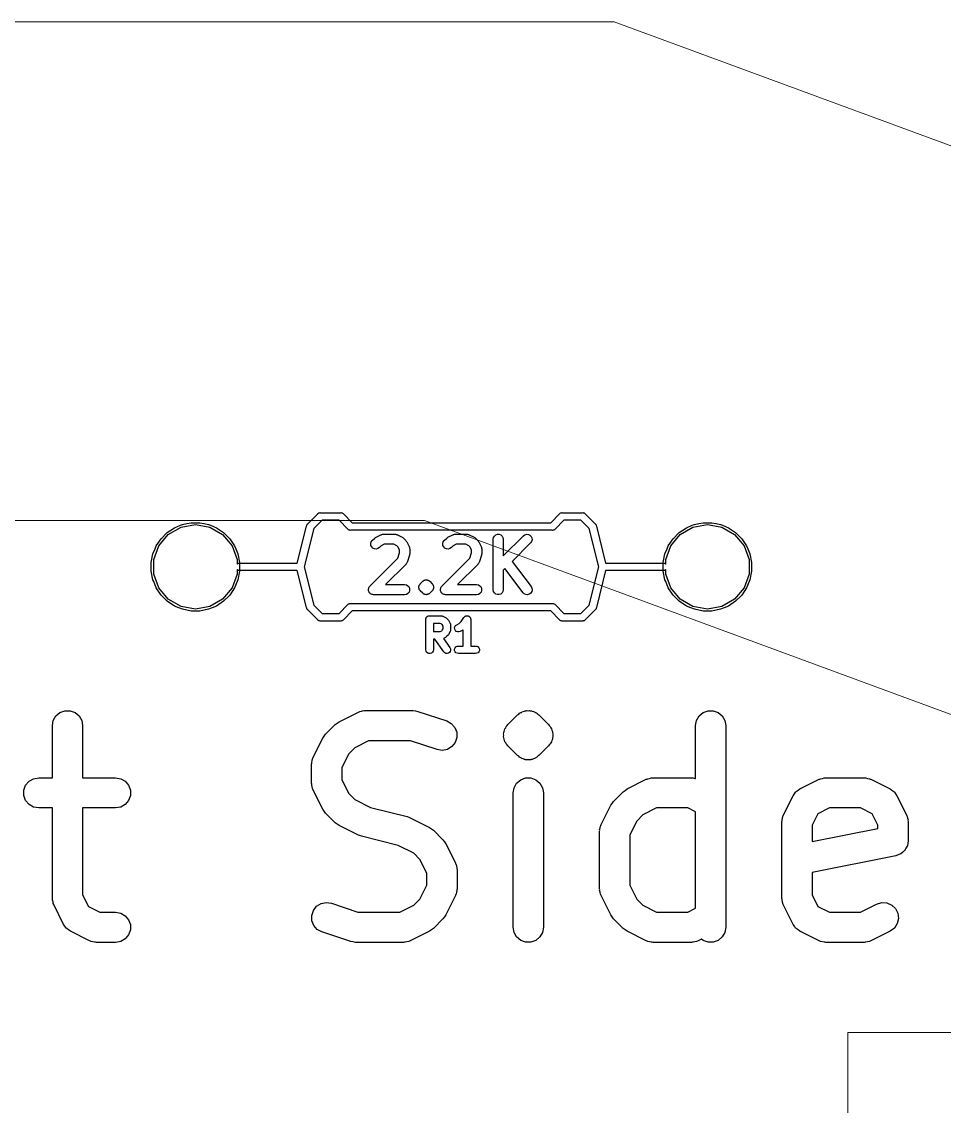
# Model space of a CAD drawing. Header units: millimetres. Extents: x 13 to 222, y -3 to 195.
# Drawn here: x 117.89 to 136.2, y 167.25 to 188.77 of the extents above; entities that cross this region are included whole.
import ezdxf

# ---------------------------------------------------------------- set-up
doc = ezdxf.new("R2010")
doc.units = ezdxf.units.MM
doc.header["$MEASUREMENT"] = 0
doc.layers.add('Ergodox plate', color=7, linetype='Continuous', lineweight=0, true_color=0xf6921e)
doc.layers.add('Orig switch cut', color=7, linetype='Continuous', lineweight=0, true_color=0xde3535)
doc.layers.add('Mask', color=134, linetype='Continuous')
doc.layers.add('Silk', color=142, linetype='Continuous')

msp = doc.modelspace()

# ---------------------------------------------------------------- linework, layer by layer
at = {"layer": 'Ergodox plate'}
msp.add_lwpolyline([(22.011, 178.874), (125.882, 178.874), (139.761, 173.761), (140.548, 173.761), (140.548, 172.26), (137.277, 172.26), (137.277, 168.717), (134.28, 168.717), (134.281, 160.758), (137.277, 160.76), (137.277, 158.76), (150.048, 158.76), (150.048, 161.803), (153.043, 161.801), (153.044, 169.76), (150.048, 169.76), (150.048, 172.26), (146.548, 172.26), (146.548, 173.761), (147.105, 173.761), (160.984, 178.874), (169.097, 178.874, -0.414214), (176.097, 171.874), (176.097, 92.985, 0.291482)], format="xyb", dxfattribs=at)
at = {"layer": 'Mask', "linetype": 'Continuous'}
for p, q in [((120.655, 178.516), (120.777, 178.638)), ((120.777, 178.638), (120.921, 178.734)), ((120.921, 178.734), (121.036, 178.781)), ((121.036, 178.781), (121.08, 178.8)), ((121.08, 178.8), (121.165, 178.816)), ((121.165, 178.816), (121.25, 178.833)), ((121.25, 178.833), (121.422, 178.833)), ((121.422, 178.833), (121.507, 178.816)), ((121.507, 178.816), (121.592, 178.8)), ((121.592, 178.8), (121.636, 178.781)), ((121.636, 178.781), (121.751, 178.734)), ((121.751, 178.734), (121.895, 178.638)), ((121.895, 178.638), (122.017, 178.516)), ((130.815, 178.516), (130.937, 178.638)), ((130.937, 178.638), (131.081, 178.734)), ((131.081, 178.734), (131.196, 178.781)), ((131.196, 178.781), (131.24, 178.8)), ((131.24, 178.8), (131.325, 178.816)), ((131.325, 178.816), (131.41, 178.833)), ((131.41, 178.833), (131.582, 178.833)), ((131.582, 178.833), (131.667, 178.816)), ((131.667, 178.816), (131.752, 178.8)), ((131.752, 178.8), (131.796, 178.781)), ((131.796, 178.781), (131.911, 178.734)), ((131.911, 178.734), (132.055, 178.638)), ((132.055, 178.638), (132.177, 178.516)), ((120.559, 178.372), (120.655, 178.516)), ((122.017, 178.516), (122.113, 178.372)), ((130.719, 178.372), (130.815, 178.516)), ((132.177, 178.516), (132.273, 178.372)), ((120.459, 178.043), (120.493, 178.212)), ((120.493, 178.212), (120.536, 178.317)), ((120.536, 178.317), (120.559, 178.372)), ((122.113, 178.372), (122.136, 178.317)), ((122.136, 178.317), (122.179, 178.212)), ((122.179, 178.212), (122.212, 178.043)), ((130.619, 178.043), (130.653, 178.212)), ((130.653, 178.212), (130.696, 178.317)), ((130.696, 178.317), (130.719, 178.372)), ((132.273, 178.372), (132.296, 178.317)), ((132.296, 178.317), (132.339, 178.212)), ((132.339, 178.212), (132.372, 178.043)), ((120.459, 177.87), (120.459, 178.043)), ((122.212, 178.043), (122.212, 177.87)), ((130.619, 177.87), (130.619, 178.043)), ((132.372, 178.043), (132.372, 177.87)), ((120.493, 177.701), (120.459, 177.87)), ((122.212, 177.87), (122.179, 177.701)), ((130.653, 177.701), (130.619, 177.87)), ((132.372, 177.87), (132.339, 177.701)), ((120.508, 177.665), (120.493, 177.701)), ((120.559, 177.542), (120.508, 177.665)), ((122.164, 177.665), (122.113, 177.542)), ((122.179, 177.701), (122.164, 177.665)), ((130.668, 177.665), (130.653, 177.701)), ((130.719, 177.542), (130.668, 177.665)), ((132.324, 177.665), (132.273, 177.542)), ((132.339, 177.701), (132.324, 177.665)), ((120.655, 177.398), (120.559, 177.542)), ((120.777, 177.276), (120.655, 177.398)), ((122.017, 177.398), (121.895, 177.276)), ((122.113, 177.542), (122.017, 177.398)), ((130.815, 177.398), (130.719, 177.542)), ((130.937, 177.276), (130.815, 177.398)), ((132.177, 177.398), (132.055, 177.276)), ((132.273, 177.542), (132.177, 177.398)), ((120.921, 177.18), (120.777, 177.276)), ((121.007, 177.144), (120.921, 177.18)), ((121.08, 177.114), (121.007, 177.144)), ((121.665, 177.144), (121.592, 177.114)), ((121.751, 177.18), (121.665, 177.144)), ((121.895, 177.276), (121.751, 177.18)), ((131.081, 177.18), (130.937, 177.276)), ((131.167, 177.144), (131.081, 177.18)), ((131.24, 177.114), (131.167, 177.144)), ((131.825, 177.144), (131.752, 177.114)), ((131.911, 177.18), (131.825, 177.144)), ((132.055, 177.276), (131.911, 177.18)), ((121.165, 177.097), (121.08, 177.114)), ((121.25, 177.08), (121.165, 177.097)), ((121.422, 177.08), (121.25, 177.08)), ((121.507, 177.097), (121.422, 177.08)), ((121.592, 177.114), (121.507, 177.097)), ((131.325, 177.097), (131.24, 177.114)), ((131.41, 177.08), (131.325, 177.097)), ((131.582, 177.08), (131.41, 177.08)), ((131.667, 177.097), (131.582, 177.08)), ((131.752, 177.114), (131.667, 177.097))]:
    msp.add_line(p, q, dxfattribs=at)
at = {"layer": 'Orig switch cut', "lineweight": 0}
for q in [(15.011, 188.774), (143.528, 183.661)]:
    msp.add_line((129.648, 188.774), q, dxfattribs=at)
at = {"layer": 'Silk', "linetype": 'Continuous'}
for p, q in [((123.572, 178.819), (123.761, 179.008)), ((123.847, 178.882), (123.684, 178.718)), ((123.761, 179.008), (123.767, 179.015)), ((123.767, 179.015), (123.776, 179.02)), ((123.776, 179.02), (123.784, 179.026)), ((123.784, 179.026), (123.787, 179.027)), ((123.787, 179.027), (123.79, 179.028)), ((123.79, 179.028), (123.8, 179.03)), ((123.8, 179.03), (123.809, 179.033)), ((123.809, 179.033), (123.819, 179.032)), ((123.819, 179.032), (124.213, 179.032)), ((124.185, 178.882), (123.847, 178.882)), ((124.361, 178.706), (124.185, 178.882)), ((124.213, 179.032), (124.223, 179.033)), ((124.223, 179.033), (124.232, 179.03)), ((124.232, 179.03), (124.242, 179.028)), ((124.242, 179.028), (124.245, 179.027)), ((124.245, 179.027), (124.248, 179.026)), ((124.248, 179.026), (124.256, 179.02)), ((124.256, 179.02), (124.265, 179.015)), ((124.265, 179.015), (124.271, 179.008)), ((124.271, 179.008), (124.447, 178.832)), ((128.385, 178.832), (128.561, 179.008)), ((128.647, 178.882), (128.471, 178.706)), ((128.561, 179.008), (128.567, 179.015)), ((128.567, 179.015), (128.576, 179.02)), ((128.576, 179.02), (128.584, 179.026)), ((128.584, 179.026), (128.587, 179.027)), ((128.587, 179.027), (128.59, 179.028)), ((128.59, 179.028), (128.6, 179.03)), ((128.6, 179.03), (128.609, 179.033)), ((128.609, 179.033), (128.619, 179.032)), ((128.619, 179.032), (129.013, 179.032)), ((128.985, 178.882), (128.647, 178.882)), ((129.148, 178.718), (128.985, 178.882)), ((129.013, 179.032), (129.023, 179.033)), ((129.023, 179.033), (129.032, 179.03)), ((129.032, 179.03), (129.042, 179.028)), ((129.042, 179.028), (129.045, 179.027)), ((129.045, 179.027), (129.048, 179.026)), ((129.048, 179.026), (129.056, 179.02)), ((129.056, 179.02), (129.065, 179.015)), ((129.065, 179.015), (129.071, 179.008)), ((129.071, 179.008), (129.26, 178.819)), ((120.797, 178.599), (121.049, 178.744)), ((121.049, 178.744), (121.336, 178.795)), ((121.336, 178.795), (121.623, 178.744)), ((121.623, 178.744), (121.875, 178.599)), ((123.357, 178.032), (123.54, 178.763)), ((123.684, 178.718), (123.493, 177.957)), ((123.54, 178.763), (123.543, 178.775)), ((123.54, 178.763), (123.54, 178.763)), ((123.543, 178.775), (123.545, 178.781)), ((123.545, 178.782), (123.547, 178.789)), ((123.545, 178.781), (123.545, 178.782)), ((123.547, 178.789), (123.55, 178.794)), ((123.55, 178.794), (123.553, 178.799)), ((123.553, 178.799), (123.558, 178.805)), ((123.558, 178.805), (123.562, 178.809)), ((123.558, 178.805), (123.558, 178.805)), ((123.562, 178.809), (123.571, 178.818)), ((123.571, 178.818), (123.572, 178.819)), ((124.367, 178.698), (124.361, 178.706)), ((124.376, 178.693), (124.367, 178.698)), ((124.384, 178.688), (124.376, 178.693)), ((124.387, 178.687), (124.384, 178.688)), ((124.39, 178.685), (124.387, 178.687)), ((124.4, 178.683), (124.39, 178.685)), ((124.409, 178.681), (124.4, 178.683)), ((124.419, 178.682), (124.409, 178.681)), ((128.413, 178.682), (124.419, 178.682)), ((124.447, 178.832), (128.385, 178.832)), ((128.423, 178.681), (128.413, 178.682)), ((128.432, 178.683), (128.423, 178.681)), ((128.442, 178.685), (128.432, 178.683)), ((128.445, 178.687), (128.442, 178.685)), ((128.448, 178.688), (128.445, 178.687)), ((128.456, 178.693), (128.448, 178.688)), ((128.465, 178.698), (128.456, 178.693)), ((128.471, 178.706), (128.465, 178.698)), ((129.339, 177.957), (129.148, 178.718)), ((129.26, 178.819), (129.261, 178.818)), ((129.261, 178.818), (129.269, 178.809)), ((129.269, 178.809), (129.274, 178.805)), ((129.274, 178.805), (129.274, 178.805)), ((129.274, 178.805), (129.279, 178.799)), ((129.279, 178.799), (129.281, 178.794)), ((129.281, 178.794), (129.285, 178.789)), ((129.285, 178.789), (129.287, 178.782)), ((129.287, 178.782), (129.287, 178.781)), ((129.287, 178.781), (129.289, 178.776)), ((129.289, 178.776), (129.292, 178.763)), ((129.292, 178.763), (129.292, 178.763)), ((129.292, 178.763), (129.474, 178.032)), ((130.957, 178.599), (131.209, 178.744)), ((131.209, 178.744), (131.496, 178.795)), ((131.496, 178.795), (131.783, 178.744)), ((131.783, 178.744), (132.035, 178.599)), ((120.61, 178.376), (120.797, 178.599)), ((121.875, 178.599), (122.062, 178.376)), ((124.816, 178.418), (124.825, 178.451)), ((124.819, 178.383), (124.816, 178.418)), ((124.825, 178.451), (124.845, 178.48)), ((124.845, 178.48), (124.893, 178.528)), ((124.893, 178.528), (124.906, 178.537)), ((124.906, 178.537), (124.919, 178.546)), ((124.919, 178.546), (125.014, 178.594)), ((125.014, 178.594), (125.02, 178.595)), ((125.02, 178.595), (125.025, 178.598)), ((125.025, 178.598), (125.036, 178.6)), ((125.036, 178.6), (125.047, 178.604)), ((125.047, 178.604), (125.053, 178.603)), ((125.053, 178.603), (125.059, 178.604)), ((125.059, 178.604), (125.297, 178.604)), ((125.297, 178.604), (125.303, 178.603)), ((125.303, 178.603), (125.308, 178.604)), ((125.308, 178.604), (125.32, 178.6)), ((125.32, 178.6), (125.331, 178.598)), ((125.331, 178.598), (125.336, 178.595)), ((125.336, 178.595), (125.342, 178.594)), ((125.342, 178.594), (125.437, 178.546)), ((125.437, 178.546), (125.45, 178.537)), ((125.45, 178.537), (125.463, 178.528)), ((125.463, 178.528), (125.51, 178.48)), ((125.51, 178.48), (125.52, 178.467)), ((125.52, 178.467), (125.529, 178.454)), ((125.529, 178.454), (125.577, 178.359)), ((126.245, 178.418), (126.254, 178.451)), ((126.248, 178.383), (126.245, 178.418)), ((126.254, 178.451), (126.274, 178.48)), ((126.274, 178.48), (126.321, 178.528)), ((126.321, 178.528), (126.335, 178.537)), ((126.335, 178.537), (126.347, 178.546)), ((126.347, 178.546), (126.443, 178.594)), ((126.443, 178.594), (126.448, 178.595)), ((126.448, 178.595), (126.453, 178.598)), ((126.453, 178.598), (126.465, 178.6)), ((126.465, 178.6), (126.476, 178.604)), ((126.476, 178.604), (126.482, 178.603)), ((126.482, 178.603), (126.487, 178.604)), ((126.487, 178.604), (126.725, 178.604)), ((126.725, 178.604), (126.731, 178.603)), ((126.731, 178.603), (126.737, 178.604)), ((126.737, 178.604), (126.748, 178.6)), ((126.748, 178.6), (126.76, 178.598)), ((126.76, 178.598), (126.765, 178.595)), ((126.765, 178.595), (126.77, 178.594)), ((126.77, 178.594), (126.865, 178.546)), ((126.865, 178.546), (126.878, 178.537)), ((126.878, 178.537), (126.891, 178.528)), ((126.891, 178.528), (126.939, 178.48)), ((126.939, 178.48), (126.948, 178.467)), ((126.948, 178.467), (126.958, 178.454)), ((126.958, 178.454), (127.005, 178.359)), ((127.244, 178.504), (127.251, 178.539)), ((127.244, 177.504), (127.244, 178.504)), ((127.251, 178.539), (127.268, 178.569)), ((127.268, 178.569), (127.294, 178.591)), ((127.294, 178.591), (127.327, 178.603)), ((127.327, 178.603), (127.362, 178.603)), ((127.362, 178.603), (127.394, 178.591)), ((127.394, 178.591), (127.421, 178.569)), ((127.421, 178.569), (127.438, 178.539)), ((127.438, 178.539), (127.444, 178.504)), ((127.444, 178.174), (127.845, 178.575)), ((127.444, 178.504), (127.444, 178.174)), ((127.987, 178.434), (127.619, 178.066)), ((127.845, 178.575), (127.874, 178.595)), ((127.874, 178.595), (127.907, 178.604)), ((127.907, 178.604), (127.942, 178.601)), ((127.942, 178.601), (127.973, 178.586)), ((127.973, 178.586), (127.998, 178.562)), ((128.007, 178.462), (127.987, 178.434)), ((127.998, 178.562), (128.013, 178.53)), ((128.016, 178.496), (128.007, 178.462)), ((128.013, 178.53), (128.016, 178.496)), ((130.77, 178.376), (130.957, 178.599)), ((132.035, 178.599), (132.222, 178.376)), ((120.51, 178.102), (120.61, 178.376)), ((122.062, 178.376), (122.161, 178.102)), ((124.834, 178.352), (124.819, 178.383)), ((124.859, 178.327), (124.834, 178.352)), ((124.89, 178.313), (124.859, 178.327)), ((124.925, 178.31), (124.89, 178.313)), ((124.958, 178.319), (124.925, 178.31)), ((124.987, 178.338), (124.958, 178.319)), ((125.023, 178.375), (124.987, 178.338)), ((125.082, 178.404), (125.023, 178.375)), ((125.273, 178.404), (125.082, 178.404)), ((125.333, 178.375), (125.273, 178.404)), ((125.358, 178.35), (125.333, 178.375)), ((125.352, 178.13), (125.387, 178.235)), ((125.387, 178.29), (125.358, 178.35)), ((125.387, 178.235), (125.387, 178.29)), ((125.577, 178.359), (125.578, 178.353)), ((125.578, 178.353), (125.581, 178.348)), ((125.581, 178.348), (125.583, 178.337)), ((125.585, 178.203), (125.582, 178.187)), ((125.583, 178.337), (125.587, 178.325)), ((125.587, 178.219), (125.585, 178.203)), ((125.587, 178.325), (125.586, 178.32)), ((125.586, 178.32), (125.587, 178.314)), ((125.587, 178.314), (125.587, 178.219)), ((126.263, 178.352), (126.248, 178.383)), ((126.287, 178.327), (126.263, 178.352)), ((126.319, 178.313), (126.287, 178.327)), ((126.353, 178.31), (126.319, 178.313)), ((126.387, 178.319), (126.353, 178.31)), ((126.415, 178.338), (126.387, 178.319)), ((126.451, 178.375), (126.415, 178.338)), ((126.511, 178.404), (126.451, 178.375)), ((126.702, 178.404), (126.511, 178.404)), ((126.761, 178.375), (126.702, 178.404)), ((126.786, 178.35), (126.761, 178.375)), ((126.781, 178.13), (126.816, 178.235)), ((126.816, 178.29), (126.786, 178.35)), ((126.816, 178.235), (126.816, 178.29)), ((127.005, 178.359), (127.007, 178.353)), ((127.007, 178.353), (127.01, 178.348)), ((127.01, 178.348), (127.012, 178.337)), ((127.013, 178.203), (127.011, 178.187)), ((127.012, 178.337), (127.015, 178.325)), ((127.016, 178.219), (127.013, 178.203)), ((127.015, 178.325), (127.015, 178.32)), ((127.015, 178.32), (127.016, 178.314)), ((127.016, 178.314), (127.016, 178.219)), ((130.67, 178.102), (130.77, 178.376)), ((132.222, 178.376), (132.321, 178.102)), ((120.51, 177.811), (120.51, 178.102)), ((122.161, 178.102), (122.161, 178.009)), ((122.161, 178.009), (122.167, 178.015)), ((122.167, 178.015), (122.19, 178.028)), ((122.19, 178.028), (122.209, 178.032)), ((122.209, 178.032), (123.357, 178.032)), ((124.798, 177.575), (125.352, 178.13)), ((125.51, 178.005), (125.11, 177.604)), ((125.514, 178.01), (125.51, 178.005)), ((125.518, 178.014), (125.514, 178.01)), ((125.524, 178.024), (125.518, 178.014)), ((125.53, 178.034), (125.524, 178.024)), ((125.532, 178.039), (125.53, 178.034)), ((125.535, 178.044), (125.532, 178.039)), ((125.582, 178.187), (125.535, 178.044)), ((126.226, 177.575), (126.781, 178.13)), ((126.939, 178.005), (126.538, 177.604)), ((126.942, 178.01), (126.939, 178.005)), ((126.947, 178.014), (126.942, 178.01)), ((126.952, 178.024), (126.947, 178.014)), ((126.959, 178.034), (126.952, 178.024)), ((126.96, 178.039), (126.959, 178.034)), ((126.963, 178.044), (126.96, 178.039)), ((127.011, 178.187), (126.963, 178.044)), ((127.619, 178.066), (127.996, 177.564)), ((129.474, 178.032), (130.622, 178.032)), ((130.622, 178.032), (130.642, 178.028)), ((130.642, 178.028), (130.665, 178.015)), ((130.665, 178.015), (130.67, 178.009)), ((130.67, 178.009), (130.67, 178.102)), ((132.321, 178.102), (132.321, 177.811)), ((120.61, 177.538), (120.51, 177.811)), ((122.161, 177.811), (122.062, 177.538)), ((122.167, 177.898), (122.161, 177.905)), ((122.161, 177.905), (122.161, 177.811)), ((122.19, 177.885), (122.167, 177.898)), ((122.209, 177.882), (122.19, 177.885)), ((123.357, 177.882), (122.209, 177.882)), ((123.54, 177.151), (123.357, 177.882)), ((123.493, 177.957), (123.684, 177.195)), ((127.477, 177.924), (127.444, 177.892)), ((127.444, 177.892), (127.444, 177.504)), ((127.836, 177.444), (127.477, 177.924)), ((129.148, 177.195), (129.339, 177.957)), ((129.474, 177.882), (129.292, 177.151)), ((130.622, 177.882), (129.474, 177.882)), ((130.642, 177.885), (130.622, 177.882)), ((130.665, 177.898), (130.642, 177.885)), ((130.67, 177.905), (130.665, 177.898)), ((130.67, 177.811), (130.67, 177.905)), ((130.77, 177.538), (130.67, 177.811)), ((132.321, 177.811), (132.222, 177.538)), ((124.78, 177.55), (124.782, 177.554)), ((124.782, 177.554), (124.79, 177.564)), ((124.79, 177.564), (124.798, 177.575)), ((125.11, 177.604), (125.487, 177.604)), ((125.487, 177.604), (125.522, 177.598)), ((125.522, 177.598), (125.552, 177.581)), ((125.552, 177.581), (125.574, 177.554)), ((125.574, 177.554), (125.586, 177.522)), ((125.769, 177.561), (125.771, 177.569)), ((125.769, 177.552), (125.769, 177.561)), ((125.769, 177.543), (125.769, 177.552)), ((125.771, 177.569), (125.772, 177.578)), ((125.772, 177.578), (125.775, 177.586)), ((125.775, 177.586), (125.778, 177.594)), ((125.778, 177.594), (125.783, 177.601)), ((125.783, 177.601), (125.786, 177.609)), ((125.786, 177.609), (125.793, 177.616)), ((125.793, 177.616), (125.798, 177.623)), ((125.798, 177.623), (125.845, 177.67)), ((125.845, 177.67), (125.852, 177.675)), ((125.852, 177.675), (125.859, 177.682)), ((125.859, 177.682), (125.863, 177.683)), ((125.863, 177.683), (125.866, 177.686)), ((125.866, 177.686), (125.87, 177.688)), ((125.87, 177.688), (125.874, 177.69)), ((125.874, 177.69), (125.882, 177.693)), ((125.882, 177.693), (125.89, 177.696)), ((125.89, 177.696), (125.894, 177.697)), ((125.894, 177.697), (125.899, 177.698)), ((125.899, 177.698), (125.903, 177.698)), ((125.903, 177.698), (125.907, 177.699)), ((125.907, 177.699), (125.916, 177.699)), ((125.916, 177.699), (125.925, 177.699)), ((125.925, 177.699), (125.929, 177.698)), ((125.929, 177.698), (125.933, 177.698)), ((125.933, 177.698), (125.937, 177.697)), ((125.937, 177.697), (125.942, 177.696)), ((125.942, 177.696), (125.95, 177.693)), ((125.95, 177.693), (125.958, 177.69)), ((125.958, 177.69), (125.962, 177.688)), ((125.962, 177.688), (125.966, 177.686)), ((125.966, 177.686), (125.969, 177.683)), ((125.969, 177.683), (125.973, 177.682)), ((125.973, 177.682), (125.979, 177.675)), ((125.979, 177.675), (125.987, 177.67)), ((125.987, 177.67), (126.034, 177.623)), ((126.034, 177.623), (126.039, 177.616)), ((126.039, 177.616), (126.045, 177.609)), ((126.045, 177.609), (126.049, 177.601)), ((126.049, 177.601), (126.054, 177.594)), ((126.054, 177.594), (126.056, 177.586)), ((126.056, 177.586), (126.06, 177.578)), ((126.06, 177.578), (126.061, 177.569)), ((126.061, 177.569), (126.063, 177.561)), ((126.063, 177.561), (126.062, 177.552)), ((126.062, 177.552), (126.063, 177.543)), ((126.209, 177.55), (126.21, 177.554)), ((126.21, 177.554), (126.219, 177.564)), ((126.219, 177.564), (126.226, 177.575)), ((126.538, 177.604), (126.916, 177.604)), ((126.916, 177.604), (126.95, 177.598)), ((126.95, 177.598), (126.98, 177.581)), ((126.98, 177.581), (127.003, 177.554)), ((127.003, 177.554), (127.014, 177.522)), ((127.996, 177.564), (128.012, 177.533)), ((120.797, 177.315), (120.61, 177.538)), ((122.062, 177.538), (121.875, 177.315)), ((124.769, 177.513), (124.77, 177.517)), ((124.77, 177.5), (124.769, 177.513)), ((124.77, 177.522), (124.774, 177.534)), ((124.77, 177.517), (124.77, 177.522)), ((124.77, 177.487), (124.77, 177.5)), ((124.771, 177.483), (124.77, 177.487)), ((124.772, 177.479), (124.771, 177.483)), ((124.777, 177.467), (124.772, 177.479)), ((124.774, 177.534), (124.778, 177.547)), ((124.782, 177.454), (124.777, 177.467)), ((124.778, 177.547), (124.78, 177.55)), ((124.785, 177.451), (124.782, 177.454)), ((124.786, 177.447), (124.785, 177.451)), ((124.796, 177.438), (124.786, 177.447)), ((124.804, 177.428), (124.796, 177.438)), ((124.808, 177.426), (124.804, 177.428)), ((124.811, 177.422), (124.808, 177.426)), ((124.823, 177.417), (124.811, 177.422)), ((124.834, 177.41), (124.823, 177.417)), ((124.838, 177.41), (124.834, 177.41)), ((124.842, 177.408), (124.838, 177.41)), ((124.855, 177.407), (124.842, 177.408)), ((124.868, 177.404), (124.855, 177.407)), ((125.487, 177.404), (124.868, 177.404)), ((125.522, 177.41), (125.487, 177.404)), ((125.552, 177.428), (125.522, 177.41)), ((125.574, 177.454), (125.552, 177.428)), ((125.586, 177.487), (125.574, 177.454)), ((125.586, 177.522), (125.586, 177.487)), ((125.771, 177.535), (125.769, 177.543)), ((125.772, 177.526), (125.771, 177.535)), ((125.775, 177.518), (125.772, 177.526)), ((125.778, 177.51), (125.775, 177.518)), ((125.783, 177.503), (125.778, 177.51)), ((125.786, 177.495), (125.783, 177.503)), ((125.793, 177.488), (125.786, 177.495)), ((125.798, 177.481), (125.793, 177.488)), ((125.845, 177.434), (125.798, 177.481)), ((125.852, 177.429), (125.845, 177.434)), ((125.859, 177.422), (125.852, 177.429)), ((125.863, 177.421), (125.859, 177.422)), ((125.866, 177.418), (125.863, 177.421)), ((125.87, 177.416), (125.866, 177.418)), ((125.874, 177.414), (125.87, 177.416)), ((125.882, 177.412), (125.874, 177.414)), ((125.89, 177.408), (125.882, 177.412)), ((125.894, 177.407), (125.89, 177.408)), ((125.899, 177.406), (125.894, 177.407)), ((125.903, 177.406), (125.899, 177.406)), ((125.907, 177.405), (125.903, 177.406)), ((125.916, 177.406), (125.907, 177.405)), ((125.925, 177.405), (125.916, 177.406)), ((125.929, 177.406), (125.925, 177.405)), ((125.933, 177.406), (125.929, 177.406)), ((125.937, 177.407), (125.933, 177.406)), ((125.942, 177.408), (125.937, 177.407)), ((125.95, 177.412), (125.942, 177.408)), ((125.958, 177.414), (125.95, 177.412)), ((125.962, 177.416), (125.958, 177.414)), ((125.966, 177.418), (125.962, 177.416)), ((125.969, 177.421), (125.966, 177.418)), ((125.973, 177.422), (125.969, 177.421)), ((125.979, 177.429), (125.973, 177.422)), ((125.987, 177.434), (125.979, 177.429)), ((126.034, 177.481), (125.987, 177.434)), ((126.039, 177.488), (126.034, 177.481)), ((126.045, 177.495), (126.039, 177.488)), ((126.049, 177.503), (126.045, 177.495)), ((126.054, 177.51), (126.049, 177.503)), ((126.056, 177.518), (126.054, 177.51)), ((126.06, 177.526), (126.056, 177.518)), ((126.061, 177.535), (126.06, 177.526)), ((126.063, 177.543), (126.061, 177.535)), ((126.197, 177.513), (126.198, 177.517)), ((126.198, 177.5), (126.197, 177.513)), ((126.198, 177.522), (126.203, 177.534)), ((126.198, 177.517), (126.198, 177.522)), ((126.198, 177.487), (126.198, 177.5)), ((126.2, 177.483), (126.198, 177.487)), ((126.2, 177.479), (126.2, 177.483)), ((126.206, 177.467), (126.2, 177.479)), ((126.203, 177.534), (126.206, 177.547)), ((126.206, 177.547), (126.209, 177.55)), ((126.21, 177.454), (126.206, 177.467)), ((126.213, 177.451), (126.21, 177.454)), ((126.215, 177.447), (126.213, 177.451)), ((126.224, 177.438), (126.215, 177.447)), ((126.233, 177.428), (126.224, 177.438)), ((126.236, 177.426), (126.233, 177.428)), ((126.24, 177.422), (126.236, 177.426)), ((126.251, 177.417), (126.24, 177.422)), ((126.263, 177.41), (126.251, 177.417)), ((126.267, 177.41), (126.263, 177.41)), ((126.271, 177.408), (126.267, 177.41)), ((126.284, 177.407), (126.271, 177.408)), ((126.297, 177.404), (126.284, 177.407)), ((126.916, 177.404), (126.297, 177.404)), ((126.95, 177.41), (126.916, 177.404)), ((126.98, 177.428), (126.95, 177.41)), ((127.003, 177.454), (126.98, 177.428)), ((127.014, 177.487), (127.003, 177.454)), ((127.014, 177.522), (127.014, 177.487)), ((127.251, 177.47), (127.244, 177.504)), ((127.268, 177.44), (127.251, 177.47)), ((127.294, 177.418), (127.268, 177.44)), ((127.327, 177.406), (127.294, 177.418)), ((127.362, 177.406), (127.327, 177.406)), ((127.394, 177.418), (127.362, 177.406)), ((127.421, 177.44), (127.394, 177.418)), ((127.438, 177.47), (127.421, 177.44)), ((127.444, 177.504), (127.438, 177.47)), ((127.861, 177.421), (127.836, 177.444)), ((127.893, 177.407), (127.861, 177.421)), ((127.928, 177.405), (127.893, 177.407)), ((127.961, 177.415), (127.928, 177.405)), ((127.989, 177.436), (127.961, 177.415)), ((128.008, 177.465), (127.989, 177.436)), ((128.016, 177.499), (128.008, 177.465)), ((128.012, 177.533), (128.016, 177.499)), ((130.957, 177.315), (130.77, 177.538)), ((132.222, 177.538), (132.035, 177.315)), ((121.049, 177.169), (120.797, 177.315)), ((121.336, 177.119), (121.049, 177.169)), ((121.623, 177.169), (121.336, 177.119)), ((121.875, 177.315), (121.623, 177.169)), ((123.54, 177.15), (123.54, 177.151)), ((123.543, 177.138), (123.54, 177.15)), ((123.545, 177.132), (123.543, 177.138)), ((123.547, 177.125), (123.545, 177.132)), ((123.545, 177.132), (123.545, 177.132)), ((123.55, 177.12), (123.547, 177.125)), ((123.684, 177.195), (123.847, 177.032)), ((124.185, 177.032), (124.361, 177.208)), ((124.361, 177.208), (124.367, 177.215)), ((124.367, 177.215), (124.376, 177.22)), ((124.376, 177.22), (124.384, 177.226)), ((124.384, 177.226), (124.387, 177.227)), ((124.387, 177.227), (124.39, 177.228)), ((124.39, 177.228), (124.4, 177.23)), ((124.4, 177.23), (124.409, 177.233)), ((124.409, 177.233), (124.419, 177.232)), ((124.419, 177.232), (128.413, 177.232)), ((128.413, 177.232), (128.423, 177.233)), ((128.423, 177.233), (128.432, 177.23)), ((128.432, 177.23), (128.442, 177.228)), ((128.442, 177.228), (128.445, 177.227)), ((128.445, 177.227), (128.448, 177.226)), ((128.448, 177.226), (128.456, 177.22)), ((128.456, 177.22), (128.465, 177.215)), ((128.465, 177.215), (128.471, 177.208)), ((128.471, 177.208), (128.647, 177.032)), ((128.985, 177.032), (129.148, 177.195)), ((129.285, 177.125), (129.281, 177.12)), ((129.287, 177.132), (129.285, 177.125)), ((129.289, 177.138), (129.287, 177.132)), ((129.287, 177.132), (129.287, 177.132)), ((129.292, 177.15), (129.289, 177.138)), ((129.292, 177.151), (129.292, 177.15)), ((131.209, 177.169), (130.957, 177.315)), ((131.496, 177.119), (131.209, 177.169)), ((131.783, 177.169), (131.496, 177.119)), ((132.035, 177.315), (131.783, 177.169)), ((123.553, 177.114), (123.55, 177.12)), ((123.558, 177.109), (123.553, 177.114)), ((123.558, 177.108), (123.558, 177.109)), ((123.562, 177.104), (123.558, 177.108)), ((123.571, 177.095), (123.562, 177.104)), ((123.572, 177.095), (123.571, 177.095)), ((123.761, 176.906), (123.572, 177.095)), ((123.767, 176.898), (123.761, 176.906)), ((123.847, 177.032), (124.185, 177.032)), ((124.271, 176.906), (124.265, 176.898)), ((124.447, 177.082), (124.271, 176.906)), ((128.385, 177.082), (124.447, 177.082)), ((125.907, 176.911), (125.908, 176.918)), ((125.907, 176.311), (125.907, 176.911)), ((125.908, 176.924), (125.91, 176.93)), ((125.908, 176.918), (125.908, 176.924)), ((125.91, 176.93), (125.911, 176.937)), ((125.911, 176.937), (125.914, 176.943)), ((125.914, 176.943), (125.917, 176.949)), ((125.917, 176.949), (125.921, 176.954)), ((125.921, 176.954), (125.924, 176.959)), ((125.924, 176.959), (125.929, 176.964)), ((125.929, 176.964), (125.933, 176.969)), ((125.933, 176.969), (125.939, 176.972)), ((125.939, 176.972), (125.944, 176.976)), ((125.944, 176.976), (125.95, 176.978)), ((125.95, 176.978), (125.956, 176.982)), ((125.956, 176.982), (125.962, 176.983)), ((125.962, 176.983), (125.969, 176.985)), ((125.969, 176.985), (125.975, 176.985)), ((125.975, 176.985), (125.982, 176.986)), ((125.982, 176.986), (126.21, 176.986)), ((126.21, 176.986), (126.215, 176.985)), ((126.215, 176.985), (126.219, 176.986)), ((126.219, 176.986), (126.227, 176.983)), ((126.227, 176.983), (126.236, 176.982)), ((126.236, 176.982), (126.24, 176.98)), ((126.24, 176.98), (126.244, 176.978)), ((126.244, 176.978), (126.301, 176.95)), ((126.301, 176.95), (126.311, 176.943)), ((126.311, 176.943), (126.32, 176.936)), ((126.32, 176.936), (126.349, 176.907)), ((126.349, 176.907), (126.356, 176.897)), ((126.609, 176.873), (126.662, 176.953)), ((126.662, 176.953), (126.665, 176.956)), ((126.665, 176.956), (126.667, 176.959)), ((126.667, 176.959), (126.674, 176.965)), ((126.674, 176.965), (126.68, 176.972)), ((126.68, 176.972), (126.684, 176.974)), ((126.684, 176.974), (126.687, 176.976)), ((126.687, 176.976), (126.695, 176.979)), ((126.695, 176.979), (126.703, 176.983)), ((126.703, 176.983), (126.708, 176.984)), ((126.708, 176.984), (126.712, 176.985)), ((126.712, 176.985), (126.72, 176.985)), ((126.72, 176.985), (126.729, 176.986)), ((126.729, 176.986), (126.733, 176.985)), ((126.733, 176.985), (126.738, 176.985)), ((126.738, 176.985), (126.746, 176.982)), ((126.746, 176.982), (126.755, 176.98)), ((126.755, 176.98), (126.758, 176.978)), ((126.758, 176.978), (126.762, 176.976)), ((126.762, 176.976), (126.769, 176.97)), ((126.769, 176.97), (126.776, 176.965)), ((126.776, 176.965), (126.779, 176.962)), ((126.779, 176.962), (126.782, 176.959)), ((126.782, 176.959), (126.786, 176.952)), ((126.786, 176.952), (126.792, 176.944)), ((126.792, 176.944), (126.793, 176.94)), ((126.793, 176.94), (126.795, 176.937)), ((126.795, 176.937), (126.797, 176.928)), ((126.797, 176.928), (126.799, 176.919)), ((126.799, 176.919), (126.799, 176.915)), ((126.799, 176.915), (126.8, 176.911)), ((126.8, 176.911), (126.8, 176.386)), ((128.561, 176.906), (128.385, 177.082)), ((128.567, 176.898), (128.561, 176.906)), ((128.647, 177.032), (128.985, 177.032)), ((129.071, 176.906), (129.065, 176.898)), ((129.26, 177.095), (129.071, 176.906)), ((129.261, 177.095), (129.26, 177.095)), ((129.269, 177.104), (129.261, 177.095)), ((129.274, 177.108), (129.269, 177.104)), ((129.279, 177.114), (129.274, 177.109)), ((129.274, 177.109), (129.274, 177.108)), ((129.281, 177.12), (129.279, 177.114)), ((123.776, 176.893), (123.767, 176.898)), ((123.784, 176.888), (123.776, 176.893)), ((123.787, 176.887), (123.784, 176.888)), ((123.79, 176.885), (123.787, 176.887)), ((123.8, 176.883), (123.79, 176.885)), ((123.809, 176.881), (123.8, 176.883)), ((123.819, 176.882), (123.809, 176.881)), ((124.213, 176.882), (123.819, 176.882)), ((124.223, 176.881), (124.213, 176.882)), ((124.232, 176.883), (124.223, 176.881)), ((124.242, 176.885), (124.232, 176.883)), ((124.245, 176.887), (124.242, 176.885)), ((124.248, 176.888), (124.245, 176.887)), ((124.256, 176.893), (124.248, 176.888)), ((124.265, 176.898), (124.256, 176.893)), ((126.057, 176.836), (126.057, 176.672)), ((126.193, 176.836), (126.057, 176.836)), ((126.223, 176.821), (126.193, 176.836)), ((126.234, 176.81), (126.223, 176.821)), ((126.223, 176.687), (126.234, 176.699)), ((126.25, 176.779), (126.234, 176.81)), ((126.234, 176.699), (126.25, 176.729)), ((126.25, 176.729), (126.25, 176.779)), ((126.356, 176.897), (126.363, 176.888)), ((126.363, 176.888), (126.392, 176.83)), ((126.392, 176.83), (126.393, 176.826)), ((126.393, 176.826), (126.395, 176.823)), ((126.395, 176.823), (126.397, 176.814)), ((126.397, 176.694), (126.395, 176.686)), ((126.397, 176.814), (126.399, 176.806)), ((126.399, 176.703), (126.397, 176.694)), ((126.399, 176.806), (126.399, 176.801)), ((126.399, 176.801), (126.4, 176.797)), ((126.4, 176.711), (126.399, 176.707)), ((126.399, 176.707), (126.399, 176.703)), ((126.4, 176.797), (126.4, 176.711)), ((126.478, 176.744), (126.484, 176.77)), ((126.481, 176.718), (126.478, 176.744)), ((126.493, 176.695), (126.481, 176.718)), ((126.484, 176.77), (126.499, 176.791)), ((126.512, 176.677), (126.493, 176.695)), ((126.499, 176.791), (126.52, 176.807)), ((126.52, 176.807), (126.566, 176.83)), ((126.566, 176.83), (126.609, 176.873)), ((126.644, 176.701), (126.587, 176.673)), ((126.65, 176.706), (126.644, 176.701)), ((126.65, 176.386), (126.65, 176.706)), ((128.576, 176.893), (128.567, 176.898)), ((128.584, 176.888), (128.576, 176.893)), ((128.587, 176.887), (128.584, 176.888)), ((128.59, 176.885), (128.587, 176.887)), ((128.6, 176.883), (128.59, 176.885)), ((128.609, 176.881), (128.6, 176.883)), ((128.619, 176.882), (128.609, 176.881)), ((129.013, 176.882), (128.619, 176.882)), ((129.023, 176.881), (129.013, 176.882)), ((129.032, 176.883), (129.023, 176.881)), ((129.042, 176.885), (129.032, 176.883)), ((129.045, 176.887), (129.042, 176.885)), ((129.048, 176.888), (129.045, 176.887)), ((129.056, 176.893), (129.048, 176.888)), ((129.065, 176.898), (129.056, 176.893)), ((126.057, 176.672), (126.193, 176.672)), ((126.085, 176.522), (126.057, 176.522)), ((126.057, 176.522), (126.057, 176.311)), ((126.263, 176.268), (126.085, 176.522)), ((126.193, 176.672), (126.223, 176.687)), ((126.301, 176.558), (126.258, 176.537)), ((126.258, 176.537), (126.386, 176.354)), ((126.311, 176.566), (126.301, 176.558)), ((126.32, 176.572), (126.311, 176.566)), ((126.349, 176.601), (126.32, 176.572)), ((126.356, 176.611), (126.349, 176.601)), ((126.363, 176.621), (126.356, 176.611)), ((126.392, 176.678), (126.363, 176.621)), ((126.393, 176.682), (126.392, 176.678)), ((126.395, 176.686), (126.393, 176.682)), ((126.536, 176.667), (126.512, 176.677)), ((126.562, 176.665), (126.536, 176.667)), ((126.587, 176.673), (126.562, 176.665)), ((125.911, 176.286), (125.907, 176.311)), ((125.924, 176.263), (125.911, 176.286)), ((125.944, 176.246), (125.924, 176.263)), ((126.039, 176.263), (126.019, 176.246)), ((126.052, 176.286), (126.039, 176.263)), ((126.057, 176.311), (126.052, 176.286)), ((126.282, 176.25), (126.263, 176.268)), ((126.393, 176.28), (126.378, 176.258)), ((126.386, 176.354), (126.397, 176.331)), ((126.399, 176.305), (126.393, 176.28)), ((126.397, 176.331), (126.399, 176.305)), ((126.479, 176.324), (126.488, 176.349)), ((126.479, 176.298), (126.479, 176.324)), ((126.488, 176.274), (126.479, 176.298)), ((126.488, 176.349), (126.505, 176.369)), ((126.505, 176.254), (126.488, 176.274)), ((126.505, 176.369), (126.527, 176.382)), ((126.527, 176.382), (126.553, 176.386)), ((126.553, 176.386), (126.65, 176.386)), ((126.8, 176.386), (126.896, 176.386)), ((126.896, 176.386), (126.922, 176.382)), ((126.922, 176.382), (126.944, 176.369)), ((126.944, 176.369), (126.961, 176.349)), ((126.961, 176.274), (126.944, 176.254)), ((126.961, 176.349), (126.97, 176.324)), ((126.97, 176.298), (126.961, 176.274)), ((126.97, 176.324), (126.97, 176.298)), ((125.969, 176.237), (125.944, 176.246)), ((125.995, 176.237), (125.969, 176.237)), ((126.019, 176.246), (125.995, 176.237)), ((126.305, 176.239), (126.282, 176.25)), ((126.331, 176.237), (126.305, 176.239)), ((126.356, 176.243), (126.331, 176.237)), ((126.378, 176.258), (126.356, 176.243)), ((126.527, 176.241), (126.505, 176.254)), ((126.553, 176.236), (126.527, 176.241)), ((126.896, 176.236), (126.553, 176.236)), ((126.922, 176.241), (126.896, 176.236)), ((126.944, 176.254), (126.922, 176.241)), ((118.515, 174.908), (118.568, 174.998)), ((118.568, 174.998), (118.647, 175.065)), ((118.647, 175.065), (118.745, 175.101)), ((118.745, 175.101), (118.849, 175.101)), ((118.849, 175.101), (118.947, 175.065)), ((118.947, 175.065), (119.027, 174.998)), ((119.027, 174.998), (119.079, 174.908)), ((124.187, 174.883), (124.568, 175.074)), ((124.568, 175.074), (124.585, 175.079)), ((124.585, 175.079), (124.6, 175.088)), ((124.6, 175.088), (124.634, 175.094)), ((124.634, 175.094), (124.668, 175.104)), ((124.668, 175.104), (124.685, 175.103)), ((124.685, 175.103), (124.702, 175.106)), ((124.702, 175.106), (125.655, 175.106)), ((125.655, 175.106), (125.702, 175.097)), ((125.702, 175.097), (125.749, 175.09)), ((125.749, 175.09), (126.321, 174.9)), ((127.538, 174.827), (127.728, 175.018)), ((127.728, 175.018), (127.75, 175.033)), ((127.75, 175.033), (127.768, 175.051)), ((127.768, 175.051), (127.78, 175.057)), ((127.78, 175.057), (127.79, 175.065)), ((127.79, 175.065), (127.803, 175.07)), ((127.803, 175.07), (127.813, 175.078)), ((127.813, 175.078), (127.839, 175.084)), ((127.839, 175.084), (127.863, 175.095)), ((127.863, 175.095), (127.876, 175.097)), ((127.876, 175.097), (127.888, 175.101)), ((127.888, 175.101), (127.901, 175.101)), ((127.901, 175.101), (127.914, 175.105)), ((127.914, 175.105), (127.94, 175.102)), ((127.94, 175.102), (127.966, 175.105)), ((127.966, 175.105), (127.979, 175.101)), ((127.979, 175.101), (127.992, 175.101)), ((127.992, 175.101), (128.005, 175.097)), ((128.005, 175.097), (128.018, 175.095)), ((128.018, 175.095), (128.042, 175.084)), ((128.042, 175.084), (128.067, 175.078)), ((128.067, 175.078), (128.078, 175.07)), ((128.078, 175.07), (128.09, 175.065)), ((128.09, 175.065), (128.1, 175.057)), ((128.1, 175.057), (128.112, 175.051)), ((128.112, 175.051), (128.131, 175.033)), ((128.131, 175.033), (128.152, 175.018)), ((128.152, 175.018), (128.343, 174.827)), ((131.277, 174.908), (131.329, 174.998)), ((131.329, 174.998), (131.409, 175.065)), ((131.409, 175.065), (131.507, 175.101)), ((131.507, 175.101), (131.611, 175.101)), ((131.611, 175.101), (131.709, 175.065)), ((131.709, 175.065), (131.789, 174.998)), ((131.789, 174.998), (131.841, 174.908)), ((118.497, 174.806), (118.515, 174.908)), ((118.497, 173.772), (118.497, 174.806)), ((119.079, 174.908), (119.097, 174.806)), ((119.097, 174.806), (119.097, 173.772)), ((123.919, 174.637), (124.109, 174.827)), ((124.109, 174.827), (124.148, 174.855)), ((124.148, 174.855), (124.187, 174.883)), ((126.321, 174.9), (126.412, 174.85)), ((126.412, 174.85), (126.482, 174.772)), ((126.482, 174.772), (126.52, 174.675)), ((127.478, 174.742), (127.493, 174.763)), ((127.493, 174.763), (127.504, 174.787)), ((127.504, 174.787), (127.523, 174.806)), ((127.523, 174.806), (127.538, 174.827)), ((128.343, 174.827), (128.358, 174.806)), ((128.358, 174.806), (128.376, 174.787)), ((128.376, 174.787), (128.388, 174.763)), ((128.388, 174.763), (128.403, 174.742)), ((131.259, 174.806), (131.277, 174.908)), ((131.259, 173.758), (131.259, 174.806)), ((131.841, 174.908), (131.859, 174.806)), ((131.859, 174.806), (131.859, 170.806)), ((123.672, 174.178), (123.862, 174.559)), ((123.862, 174.559), (123.891, 174.597)), ((123.891, 174.597), (123.919, 174.637)), ((126.523, 174.571), (126.49, 174.472)), ((126.52, 174.675), (126.523, 174.571)), ((127.451, 174.641), (127.458, 174.667)), ((127.453, 174.615), (127.451, 174.641)), ((127.451, 174.589), (127.453, 174.615)), ((127.458, 174.564), (127.451, 174.589)), ((127.458, 174.667), (127.46, 174.693)), ((127.46, 174.538), (127.458, 174.564)), ((127.46, 174.693), (127.471, 174.717)), ((127.471, 174.717), (127.478, 174.742)), ((128.403, 174.742), (128.409, 174.717)), ((128.409, 174.717), (128.42, 174.693)), ((128.42, 174.693), (128.423, 174.667)), ((128.423, 174.564), (128.42, 174.538)), ((128.423, 174.667), (128.43, 174.641)), ((128.43, 174.589), (128.423, 174.564)), ((128.43, 174.641), (128.427, 174.615)), ((128.427, 174.615), (128.43, 174.589)), ((124.499, 174.369), (124.377, 174.247)), ((124.773, 174.506), (124.499, 174.369)), ((125.606, 174.506), (124.773, 174.506)), ((126.131, 174.331), (125.606, 174.506)), ((126.234, 174.315), (126.131, 174.331)), ((126.336, 174.336), (126.234, 174.315)), ((126.425, 174.391), (126.336, 174.336)), ((126.49, 174.472), (126.425, 174.391)), ((127.471, 174.514), (127.46, 174.538)), ((127.478, 174.488), (127.471, 174.514)), ((127.493, 174.467), (127.478, 174.488)), ((127.504, 174.443), (127.493, 174.467)), ((127.523, 174.425), (127.504, 174.443)), ((127.538, 174.403), (127.523, 174.425)), ((127.728, 174.213), (127.538, 174.403)), ((128.343, 174.403), (128.152, 174.213)), ((128.358, 174.425), (128.343, 174.403)), ((128.376, 174.443), (128.358, 174.425)), ((128.388, 174.467), (128.376, 174.443)), ((128.403, 174.488), (128.388, 174.467)), ((128.409, 174.514), (128.403, 174.488)), ((128.42, 174.538), (128.409, 174.514)), ((123.642, 174.078), (123.652, 174.112)), ((123.652, 174.112), (123.658, 174.146)), ((123.658, 174.146), (123.667, 174.161)), ((123.667, 174.161), (123.672, 174.178)), ((124.377, 174.247), (124.24, 173.973)), ((127.75, 174.198), (127.728, 174.213)), ((127.768, 174.179), (127.75, 174.198)), ((127.78, 174.173), (127.768, 174.179)), ((127.79, 174.165), (127.78, 174.173)), ((127.803, 174.16), (127.79, 174.165)), ((127.813, 174.153), (127.803, 174.16)), ((127.839, 174.146), (127.813, 174.153)), ((127.863, 174.135), (127.839, 174.146)), ((127.876, 174.134), (127.863, 174.135)), ((127.888, 174.129), (127.876, 174.134)), ((127.901, 174.129), (127.888, 174.129)), ((127.914, 174.126), (127.901, 174.129)), ((127.94, 174.128), (127.914, 174.126)), ((127.966, 174.126), (127.94, 174.128)), ((127.979, 174.129), (127.966, 174.126)), ((127.992, 174.129), (127.979, 174.129)), ((128.005, 174.134), (127.992, 174.129)), ((128.018, 174.135), (128.005, 174.134)), ((128.042, 174.146), (128.018, 174.135)), ((128.067, 174.153), (128.042, 174.146)), ((128.078, 174.16), (128.067, 174.153)), ((128.09, 174.165), (128.078, 174.16)), ((128.1, 174.173), (128.09, 174.165)), ((128.112, 174.179), (128.1, 174.173)), ((128.131, 174.198), (128.112, 174.179)), ((128.152, 174.213), (128.131, 174.198)), ((123.64, 174.044), (123.643, 174.061)), ((123.64, 173.663), (123.64, 174.044)), ((123.643, 174.061), (123.642, 174.078)), ((124.24, 173.973), (124.24, 173.734)), ((117.966, 173.622), (118.033, 173.702)), ((118.033, 173.702), (118.123, 173.754)), ((118.123, 173.754), (118.226, 173.772)), ((118.226, 173.772), (118.497, 173.772)), ((119.097, 173.772), (119.75, 173.772)), ((119.75, 173.772), (119.852, 173.754)), ((119.852, 173.754), (119.943, 173.702)), ((119.943, 173.702), (120.01, 173.622)), ((124.24, 173.734), (124.377, 173.46)), ((127.71, 173.665), (127.79, 173.732)), ((127.79, 173.732), (127.888, 173.768)), ((127.888, 173.768), (127.992, 173.768)), ((127.992, 173.768), (128.09, 173.732)), ((128.09, 173.732), (128.17, 173.665)), ((129.901, 173.55), (130.282, 173.741)), ((130.282, 173.741), (130.299, 173.746)), ((130.299, 173.746), (130.314, 173.754)), ((130.314, 173.754), (130.348, 173.76)), ((130.348, 173.76), (130.382, 173.77)), ((130.382, 173.77), (130.399, 173.769)), ((130.399, 173.769), (130.416, 173.772)), ((130.416, 173.772), (131.178, 173.772)), ((131.178, 173.772), (131.195, 173.769)), ((131.195, 173.769), (131.213, 173.77)), ((131.213, 173.77), (131.246, 173.76)), ((131.246, 173.76), (131.259, 173.758)), ((133.33, 173.55), (133.711, 173.741)), ((133.711, 173.741), (133.727, 173.746)), ((133.727, 173.746), (133.742, 173.754)), ((133.742, 173.754), (133.777, 173.76)), ((133.777, 173.76), (133.811, 173.77)), ((133.811, 173.77), (133.828, 173.769)), ((133.828, 173.769), (133.845, 173.772)), ((133.845, 173.772), (134.607, 173.772)), ((134.607, 173.772), (134.624, 173.769)), ((134.624, 173.769), (134.641, 173.77)), ((134.641, 173.77), (134.675, 173.76)), ((134.675, 173.76), (134.71, 173.754)), ((134.71, 173.754), (134.724, 173.746)), ((134.724, 173.746), (134.741, 173.741)), ((134.741, 173.741), (135.122, 173.55)), ((117.931, 173.524), (117.966, 173.622)), ((117.931, 173.42), (117.931, 173.524)), ((120.01, 173.622), (120.045, 173.524)), ((120.045, 173.524), (120.045, 173.42)), ((123.643, 173.646), (123.64, 173.663)), ((123.642, 173.628), (123.643, 173.646)), ((123.652, 173.595), (123.642, 173.628)), ((123.658, 173.56), (123.652, 173.595)), ((123.667, 173.545), (123.658, 173.56)), ((123.672, 173.529), (123.667, 173.545)), ((123.862, 173.148), (123.672, 173.529)), ((127.64, 173.472), (127.658, 173.575)), ((127.64, 170.806), (127.64, 173.472)), ((127.658, 173.575), (127.71, 173.665)), ((128.17, 173.665), (128.222, 173.575)), ((128.222, 173.575), (128.24, 173.472)), ((128.24, 173.472), (128.24, 170.806)), ((129.633, 173.303), (129.823, 173.494)), ((129.823, 173.494), (129.863, 173.522)), ((129.863, 173.522), (129.901, 173.55)), ((133.222, 173.451), (133.246, 173.488)), ((133.246, 173.488), (133.253, 173.493)), ((133.253, 173.493), (133.258, 173.5)), ((133.258, 173.5), (133.295, 173.524)), ((133.295, 173.524), (133.33, 173.55)), ((135.122, 173.55), (135.157, 173.524)), ((135.157, 173.524), (135.194, 173.5)), ((135.194, 173.5), (135.199, 173.493)), ((135.199, 173.493), (135.206, 173.488)), ((135.206, 173.488), (135.23, 173.451)), ((117.966, 173.322), (117.931, 173.42)), ((118.033, 173.243), (117.966, 173.322)), ((120.01, 173.322), (119.943, 173.243)), ((120.045, 173.42), (120.01, 173.322)), ((124.377, 173.46), (124.499, 173.338)), ((124.499, 173.338), (124.807, 173.184)), ((129.577, 173.226), (129.605, 173.264)), ((129.605, 173.264), (129.633, 173.303)), ((133.005, 173.035), (133.196, 173.416)), ((133.196, 173.416), (133.222, 173.451)), ((135.23, 173.451), (135.256, 173.416)), ((135.256, 173.416), (135.447, 173.035)), ((118.123, 173.19), (118.033, 173.243)), ((118.226, 173.172), (118.123, 173.19)), ((118.497, 173.172), (118.226, 173.172)), ((118.497, 171.377), (118.497, 173.172)), ((119.75, 173.172), (119.097, 173.172)), ((119.097, 173.172), (119.097, 171.448)), ((119.852, 173.19), (119.75, 173.172)), ((119.943, 173.243), (119.852, 173.19)), ((123.891, 173.109), (123.862, 173.148)), ((123.919, 173.07), (123.891, 173.109)), ((124.109, 172.879), (123.919, 173.07)), ((124.807, 173.184), (125.537, 173.001)), ((129.386, 172.845), (129.577, 173.226)), ((130.213, 173.035), (130.092, 172.914)), ((130.487, 173.172), (130.213, 173.035)), ((131.108, 173.172), (130.487, 173.172)), ((131.259, 173.096), (131.108, 173.172)), ((131.259, 171.182), (131.259, 173.096)), ((133, 173.018), (133.005, 173.035)), ((133.688, 173.058), (133.574, 172.83)), ((133.916, 173.172), (133.688, 173.058)), ((134.536, 173.172), (133.916, 173.172)), ((134.764, 173.058), (134.536, 173.172)), ((134.878, 172.83), (134.764, 173.058)), ((135.447, 173.035), (135.452, 173.018)), ((124.148, 172.852), (124.109, 172.879)), ((124.187, 172.823), (124.148, 172.852)), ((124.568, 172.633), (124.187, 172.823)), ((125.537, 173.001), (125.567, 172.988)), ((125.567, 172.988), (125.598, 172.979)), ((125.598, 172.979), (125.979, 172.788)), ((129.373, 172.813), (129.381, 172.828)), ((129.381, 172.828), (129.386, 172.845)), ((130.092, 172.914), (129.955, 172.64)), ((132.974, 172.901), (132.977, 172.918)), ((132.974, 171.377), (132.974, 172.901)), ((132.976, 172.935), (132.986, 172.969)), ((132.977, 172.918), (132.976, 172.935)), ((132.986, 172.969), (132.992, 173.003)), ((132.992, 173.003), (133, 173.018)), ((133.574, 172.83), (133.574, 172.505)), ((134.878, 172.766), (134.878, 172.83)), ((135.452, 173.018), (135.46, 173.003)), ((135.46, 173.003), (135.466, 172.969)), ((135.466, 172.969), (135.476, 172.935)), ((135.476, 172.935), (135.475, 172.918)), ((135.475, 172.918), (135.478, 172.901)), ((135.478, 172.901), (135.478, 172.52)), ((124.599, 172.623), (124.568, 172.633)), ((124.629, 172.61), (124.599, 172.623)), ((125.359, 172.427), (124.629, 172.61)), ((125.979, 172.788), (126.018, 172.76)), ((126.018, 172.76), (126.057, 172.732)), ((126.057, 172.732), (126.248, 172.542)), ((129.355, 172.71), (129.358, 172.727)), ((129.355, 171.568), (129.355, 172.71)), ((129.356, 172.745), (129.367, 172.778)), ((129.358, 172.727), (129.356, 172.745)), ((129.367, 172.778), (129.373, 172.813)), ((129.955, 172.64), (129.955, 171.638)), ((133.574, 172.505), (134.878, 172.766)), ((125.667, 172.273), (125.359, 172.427)), ((126.248, 172.542), (126.275, 172.502)), ((126.275, 172.502), (126.304, 172.464)), ((126.304, 172.464), (126.494, 172.083)), ((135.46, 172.417), (135.436, 172.375)), ((135.461, 172.421), (135.46, 172.417)), ((135.463, 172.424), (135.461, 172.421)), ((135.47, 172.472), (135.463, 172.424)), ((135.478, 172.52), (135.47, 172.472)), ((125.789, 172.152), (125.667, 172.273)), ((135.237, 172.226), (133.574, 171.893)), ((135.283, 172.243), (135.237, 172.226)), ((135.328, 172.26), (135.283, 172.243)), ((135.331, 172.262), (135.328, 172.26)), ((135.334, 172.264), (135.331, 172.262)), ((135.371, 172.296), (135.334, 172.264)), ((135.408, 172.327), (135.371, 172.296)), ((135.41, 172.33), (135.408, 172.327)), ((135.412, 172.332), (135.41, 172.33)), ((135.436, 172.375), (135.412, 172.332)), ((125.926, 171.878), (125.789, 172.152)), ((126.494, 172.083), (126.499, 172.066)), ((126.499, 172.066), (126.508, 172.051)), ((126.508, 172.051), (126.514, 172.016)), ((126.514, 172.016), (126.524, 171.983)), ((126.524, 171.983), (126.523, 171.966)), ((126.523, 171.966), (126.526, 171.949)), ((125.926, 171.638), (125.926, 171.878)), ((126.526, 171.949), (126.526, 171.568)), ((133.574, 171.893), (133.574, 171.448)), ((125.789, 171.364), (125.926, 171.638)), ((126.524, 171.533), (126.514, 171.5)), ((126.526, 171.568), (126.523, 171.551)), ((126.523, 171.551), (126.524, 171.533)), ((129.358, 171.551), (129.355, 171.568)), ((129.356, 171.533), (129.358, 171.551)), ((129.367, 171.5), (129.356, 171.533)), ((129.955, 171.638), (130.092, 171.364)), ((118.5, 171.36), (118.497, 171.377)), ((118.499, 171.343), (118.5, 171.36)), ((118.509, 171.309), (118.499, 171.343)), ((119.097, 171.448), (119.211, 171.22)), ((125.667, 171.243), (125.789, 171.364)), ((126.494, 171.433), (126.304, 171.052)), ((126.499, 171.45), (126.494, 171.433)), ((126.508, 171.465), (126.499, 171.45)), ((126.514, 171.5), (126.508, 171.465)), ((129.373, 171.465), (129.367, 171.5)), ((129.381, 171.45), (129.373, 171.465)), ((129.386, 171.433), (129.381, 171.45)), ((129.577, 171.052), (129.386, 171.433)), ((130.092, 171.364), (130.213, 171.243)), ((132.977, 171.36), (132.974, 171.377)), ((132.976, 171.343), (132.977, 171.36)), ((132.986, 171.309), (132.976, 171.343)), ((133.574, 171.448), (133.688, 171.22)), ((118.515, 171.274), (118.509, 171.309)), ((118.524, 171.259), (118.515, 171.274)), ((118.529, 171.243), (118.524, 171.259)), ((118.72, 170.862), (118.529, 171.243)), ((119.211, 171.22), (119.44, 171.106)), ((119.44, 171.106), (119.75, 171.106)), ((119.75, 171.106), (119.852, 171.088)), ((123.643, 171.04), (123.676, 171.139)), ((123.676, 171.139), (123.741, 171.221)), ((123.741, 171.221), (123.83, 171.275)), ((123.83, 171.275), (123.932, 171.296)), ((123.932, 171.296), (124.035, 171.281)), ((124.035, 171.281), (124.56, 171.106)), ((124.56, 171.106), (125.393, 171.106)), ((125.393, 171.106), (125.667, 171.243)), ((130.213, 171.243), (130.487, 171.106)), ((130.487, 171.106), (131.108, 171.106)), ((131.108, 171.106), (131.259, 171.182)), ((132.992, 171.274), (132.986, 171.309)), ((133, 171.259), (132.992, 171.274)), ((133.005, 171.243), (133, 171.259)), ((133.196, 170.862), (133.005, 171.243)), ((133.688, 171.22), (133.916, 171.106)), ((133.916, 171.106), (134.536, 171.106)), ((134.536, 171.106), (134.854, 171.264)), ((134.854, 171.264), (134.954, 171.294)), ((134.954, 171.294), (135.058, 171.288)), ((135.058, 171.288), (135.153, 171.246)), ((135.153, 171.246), (135.229, 171.175)), ((135.229, 171.175), (135.275, 171.082)), ((119.852, 171.088), (119.943, 171.035)), ((119.943, 171.035), (120.01, 170.956)), ((120.01, 170.956), (120.045, 170.858)), ((123.646, 170.936), (123.643, 171.04)), ((123.685, 170.839), (123.646, 170.936)), ((126.248, 170.974), (126.057, 170.784)), ((126.275, 171.014), (126.248, 170.974)), ((126.304, 171.052), (126.275, 171.014)), ((129.605, 171.014), (129.577, 171.052)), ((129.633, 170.974), (129.605, 171.014)), ((129.823, 170.784), (129.633, 170.974)), ((135.287, 170.978), (135.263, 170.877)), ((135.275, 171.082), (135.287, 170.978)), ((118.746, 170.827), (118.72, 170.862)), ((118.77, 170.79), (118.746, 170.827)), ((118.777, 170.785), (118.77, 170.79)), ((118.782, 170.778), (118.777, 170.785)), ((118.818, 170.754), (118.782, 170.778)), ((118.854, 170.728), (118.818, 170.754)), ((119.235, 170.537), (118.854, 170.728)), ((120.045, 170.754), (120.01, 170.656)), ((120.045, 170.858), (120.045, 170.754)), ((123.754, 170.761), (123.685, 170.839)), ((123.845, 170.712), (123.754, 170.761)), ((124.417, 170.521), (123.845, 170.712)), ((125.979, 170.728), (125.598, 170.537)), ((126.018, 170.756), (125.979, 170.728)), ((126.057, 170.784), (126.018, 170.756)), ((127.658, 170.703), (127.64, 170.806)), ((127.71, 170.613), (127.658, 170.703)), ((128.222, 170.703), (128.17, 170.613)), ((128.24, 170.806), (128.222, 170.703)), ((129.863, 170.756), (129.823, 170.784)), ((129.901, 170.728), (129.863, 170.756)), ((130.282, 170.537), (129.901, 170.728)), ((131.841, 170.703), (131.789, 170.613)), ((131.859, 170.806), (131.841, 170.703)), ((133.222, 170.827), (133.196, 170.862)), ((133.246, 170.79), (133.222, 170.827)), ((133.253, 170.785), (133.246, 170.79)), ((133.258, 170.778), (133.253, 170.785)), ((133.295, 170.754), (133.258, 170.778)), ((133.33, 170.728), (133.295, 170.754)), ((133.711, 170.537), (133.33, 170.728)), ((135.122, 170.728), (134.741, 170.537)), ((135.206, 170.79), (135.122, 170.728)), ((135.263, 170.877), (135.206, 170.79)), ((119.251, 170.532), (119.235, 170.537)), ((119.266, 170.524), (119.251, 170.532)), ((119.301, 170.518), (119.266, 170.524)), ((119.334, 170.508), (119.301, 170.518)), ((119.352, 170.509), (119.334, 170.508)), ((119.369, 170.506), (119.352, 170.509)), ((119.75, 170.506), (119.369, 170.506)), ((119.852, 170.524), (119.75, 170.506)), ((119.943, 170.576), (119.852, 170.524)), ((120.01, 170.656), (119.943, 170.576)), ((124.464, 170.514), (124.417, 170.521)), ((124.512, 170.506), (124.464, 170.514)), ((125.464, 170.506), (124.512, 170.506)), ((125.481, 170.509), (125.464, 170.506)), ((125.498, 170.508), (125.481, 170.509)), ((125.532, 170.518), (125.498, 170.508)), ((125.567, 170.524), (125.532, 170.518)), ((125.582, 170.532), (125.567, 170.524)), ((125.598, 170.537), (125.582, 170.532)), ((127.79, 170.546), (127.71, 170.613)), ((127.888, 170.51), (127.79, 170.546)), ((127.992, 170.51), (127.888, 170.51)), ((128.09, 170.546), (127.992, 170.51)), ((128.17, 170.613), (128.09, 170.546)), ((130.299, 170.532), (130.282, 170.537)), ((130.314, 170.524), (130.299, 170.532)), ((130.348, 170.518), (130.314, 170.524)), ((130.382, 170.508), (130.348, 170.518)), ((130.399, 170.509), (130.382, 170.508)), ((130.416, 170.506), (130.399, 170.509)), ((131.178, 170.506), (130.416, 170.506)), ((131.195, 170.509), (131.178, 170.506)), ((131.213, 170.508), (131.195, 170.509)), ((131.246, 170.518), (131.213, 170.508)), ((131.281, 170.524), (131.246, 170.518)), ((131.296, 170.532), (131.281, 170.524)), ((131.312, 170.537), (131.296, 170.532)), ((131.379, 170.571), (131.312, 170.537)), ((131.409, 170.546), (131.379, 170.571)), ((131.507, 170.51), (131.409, 170.546)), ((131.611, 170.51), (131.507, 170.51)), ((131.709, 170.546), (131.611, 170.51)), ((131.789, 170.613), (131.709, 170.546)), ((133.727, 170.532), (133.711, 170.537)), ((133.742, 170.524), (133.727, 170.532)), ((133.777, 170.518), (133.742, 170.524)), ((133.811, 170.508), (133.777, 170.518)), ((133.828, 170.509), (133.811, 170.508)), ((133.845, 170.506), (133.828, 170.509)), ((134.607, 170.506), (133.845, 170.506)), ((134.624, 170.509), (134.607, 170.506)), ((134.641, 170.508), (134.624, 170.509)), ((134.675, 170.518), (134.641, 170.508)), ((134.71, 170.524), (134.675, 170.518)), ((134.724, 170.532), (134.71, 170.524)), ((134.741, 170.537), (134.724, 170.532))]:
    msp.add_line(p, q, dxfattribs=at)

doc.saveas('drawing.dxf')
